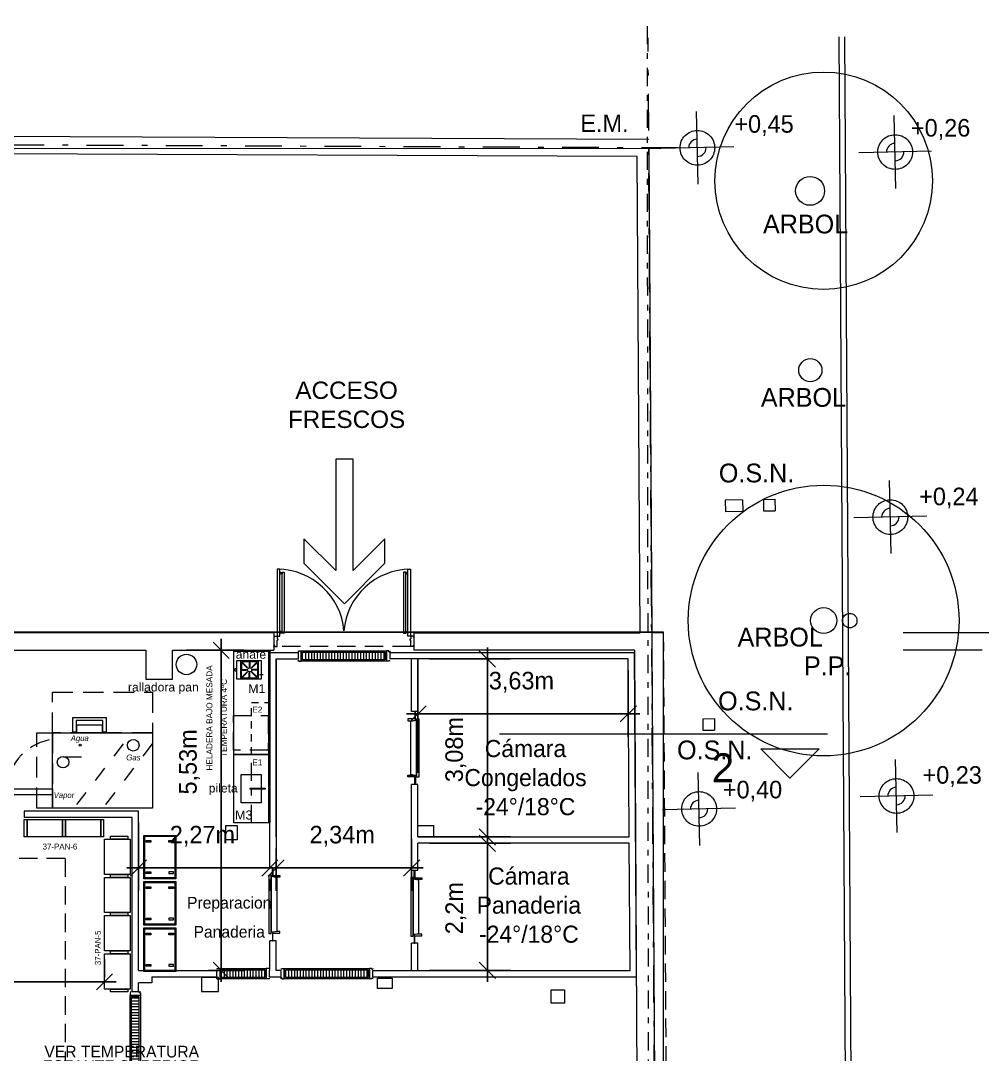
# Model space of a CAD drawing. Header units: metres. Extents: x 1411 to 1550, y 2159 to 2211.
# Drawn here: x 1521.87 to 1538.49, y 2190.99 to 2208.85 of the extents above; entities that cross this region are included whole.
import ezdxf

# ---------------------------------------------------------------- set-up
doc = ezdxf.new("R2010")
doc.units = ezdxf.units.M
doc.header["$LTSCALE"] = 0.635
doc.header["$PDMODE"] = 1
doc.header["$PDSIZE"] = -2
for name, pattern in [('STYLE_01', [0.833282, 0.416565, -0.416718]), ('STYLE_05', [0.295258, 0.196838, -0.098419]), ('STYLE_07', [0.833282, 0.555573, -0.27771]), ('STYLE_08', [1.52771, 1.082611, -0.445099]), ('STYLE_10', [0.749969, 0.500031, -0.249939]), ('STYLE_12', [1.999969, 0.999985, -0.500031, 0.000534058, -0.49942]), ('STYLE_18', [0.984192, 0.492096, -0.246048, 0.000534058, -0.245514])]:
    doc.linetypes.add(name, pattern=pattern)
for name, color, linetype in [('37-Plantas-05', 7, 'Continuous'), ('Cotas', 7, 'Continuous'), ('Nuevo', 162, 'Continuous'), ('Numeros Equip madera', 212, 'Continuous'), ('numerosAcero', 1, 'Continuous'), ('Superficies', 7, 'Continuous'), ('texto', 7, 'Continuous'), ('Varios', 7, 'Continuous')]:
    doc.layers.add(name, color=color, linetype=linetype)
doc.styles.add('Arial', font='ARIAL.TTF')
doc.styles.add('Futura', font='')
doc.styles.add('Futura (italic)', font='')
doc.styles.add('Geneva', font='')
doc.styles.get('Futura').set_extended_font_data('Futura')
doc.styles.get('Futura (italic)').set_extended_font_data('Futura', italic=True)
doc.styles.get('Geneva').set_extended_font_data('Geneva')
doc.dimstyles.new('Arch', dxfattribs={"dimtxt": 0.101055, "dimasz": 0.280603, "dimexe": 0.396875, "dimexo": 0.198437, "dimgap": 0.001587, "dimtad": 1, "dimzin": 11, "dimtxsty": 'Geneva', "dimblk": 'VW_SLASH', "dimcen": 0, "dimdle": 0.001587, "dimadec": 0, "dimazin": 0, "dimtfac": 0.8, "dimtix": 1, "dimtmove": 0, "dimatfit": 0, "dimldrblk": 'VW_FILLEDARROW', "dimfxl": 1, "dimfrac": 2, "dimtolj": 1, "dimtzin": 11, "dimarcsym": 0})

# ---------------------------------------------------------------- blocks, each defined once
blk = doc.blocks.new('PAN_AS')
at = {"color": 7, "linetype": 'Continuous', "lineweight": 15}
for points in [[(-0.29162, 0), (0.00838, 0), (0.00838, -0.05), (-0.29162, -0.05)], [(-0.39463, -0.05), (0.04587, -0.05), (0.04587, -0.66), (-0.39463, -0.66)], [(-0.29162, -0.66), (0.00838, -0.66), (0.00838, -0.71), (-0.29162, -0.71)]]:
    blk.add_lwpolyline(points, close=True, dxfattribs=at)
blk = doc.blocks.new('GROUP-96')
at = {"color": 7, "linetype": 'Continuous', "lineweight": 15}
for points in [[(33.54216, 36.72638), (33.54216, 37.02638), (33.59216, 37.02638), (33.59216, 36.72638)], [(33.59216, 36.72638), (33.59216, 37.02638), (34.20216, 37.02638), (34.20216, 36.72638)], [(34.20216, 36.72638), (34.20216, 37.02638), (34.25216, 37.02638), (34.25216, 36.72638)]]:
    blk.add_lwpolyline(points, close=True, dxfattribs=at)
blk = doc.blocks.new('GROUP-168')
at = {"color": 180, "linetype": 'STYLE_01', "lineweight": 15}
for p, q in [((34.59, 38.334), (33.698, 37.174)), ((35.094, 38.334), (34.202, 37.174))]:
    blk.add_line(p, q, dxfattribs=at)
at = {"color": 1, "linetype": 'Continuous', "lineweight": 15}
blk.add_line((33.552, 38.113), (33.872, 38.113), dxfattribs=at)
for points in [[(33.788, 38.667), (34.228, 38.667), (34.228, 38.527), (33.788, 38.527)], [(33.368, 38.527), (35.098, 38.527), (35.098, 37.227), (33.368, 37.227)]]:
    blk.add_lwpolyline(points, close=True, dxfattribs=at)
at = {"color": 7, "linetype": 'STYLE_07', "lineweight": 15}
blk.add_lwpolyline([(33.368, 38.527), (33.368, 37.227), (33.098, 37.227), (33.098, 38.527)], close=True, dxfattribs=at)
at = {"color": 7, "linetype": 'Continuous', "lineweight": 15}
blk.add_lwpolyline([(33.368, 37.556), (33.368, 37.456), (32.578, 37.456), (32.578, 37.556)], close=True, dxfattribs=at)
at = {"color": 1, "linetype": 'Continuous', "lineweight": 15}
for centre, radius in [((34.766, 38.312), 0.1), ((33.848, 38.312), 0.0175), ((33.552, 38.019), 0.1)]:
    blk.add_circle(centre, radius, dxfattribs=at)
at = {"color": 7, "linetype": 'STYLE_07', "lineweight": 15}
blk.add_arc((33.493, 37.506), 0.916, 101.3211, 180, dxfattribs=at)
at = {"color": 1, "attachment_point": 1, "style": 'Futura (italic)'}
for s, insert, char_height, line_spacing_factor in [('Agua', (33.685, 38.484), 0.0995, 1.123314), ('Gas', (34.644, 38.151), 0.1011, 1.123326), ('Vapor', (33.39, 37.499), 0.0995, 1.123314)]:
    blk.add_mtext(s, dxfattribs=dict(at, insert=insert, char_height=char_height, line_spacing_factor=line_spacing_factor))
blk = doc.blocks.new('GROUP-169')
at = {"color": 2, "linetype": 'STYLE_07', "lineweight": 15}
blk.add_lwpolyline([(35.09806, 39.22729), (35.09806, 38.52729), (33.36806, 38.52729), (33.36806, 39.22729)], close=True, dxfattribs=at)
at = {"color": 160, "linetype": 'Continuous', "lineweight": 15}
blk.add_lwpolyline([(34.24129, 38.53935), (34.24129, 38.73935), (33.77744, 38.73935), (33.77744, 38.53935), (33.72053, 38.53935), (33.72053, 38.78935), (33.77744, 38.78935), (34.24129, 38.78935), (34.2982, 38.78935), (34.2982, 38.73935), (34.2982, 38.53935)], close=True, dxfattribs=at)
at = {"color": 7}
blk.add_blockref('GROUP-168', (0, 0), dxfattribs=at)
blk = doc.blocks.new('GROUP-481')
at = {"color": 160, "linetype": 'Continuous', "lineweight": 15}
for p, q in [((36.63515, 39.71154), (36.73455, 39.61214)), ((36.63515, 39.71154), (36.63515, 39.58364)), ((36.77015, 39.71864), (36.64225, 39.71864)), ((36.64225, 39.71864), (36.74165, 39.61924)), ((36.77015, 39.71864), (36.77015, 39.63104)), ((36.90805, 39.71864), (36.78015, 39.71864)), ((36.78015, 39.71864), (36.78015, 39.63104)), ((36.90805, 39.71864), (36.80865, 39.61924)), ((36.91515, 39.71154), (36.81575, 39.61214)), ((36.91515, 39.58364), (36.91515, 39.71154)), ((36.63515, 39.58364), (36.72275, 39.58364)), ((36.63515, 39.57364), (36.72275, 39.57364)), ((36.63515, 39.44574), (36.63515, 39.57364)), ((36.63515, 39.44574), (36.73455, 39.54514)), ((36.64225, 39.43864), (36.74165, 39.53804)), ((36.72275, 39.57364), (36.72275, 39.58364)), ((36.73455, 39.61214), (36.74165, 39.61924)), ((36.74165, 39.53804), (36.73455, 39.54514)), ((36.78015, 39.63104), (36.77015, 39.63104)), ((36.77015, 39.43864), (36.77015, 39.52624)), ((36.78015, 39.52624), (36.77015, 39.52624)), ((36.78015, 39.43864), (36.78015, 39.52624)), ((36.81575, 39.61214), (36.80865, 39.61924)), ((36.80865, 39.53804), (36.81575, 39.54514)), ((36.90805, 39.43864), (36.80865, 39.53804)), ((36.91515, 39.44574), (36.81575, 39.54514)), ((36.91515, 39.58364), (36.82755, 39.58364)), ((36.82755, 39.57364), (36.82755, 39.58364)), ((36.91515, 39.57364), (36.82755, 39.57364)), ((36.91515, 39.44574), (36.91515, 39.57364)), ((36.64225, 39.43864), (36.77015, 39.43864)), ((36.78015, 39.43864), (36.90805, 39.43864))]:
    blk.add_line(p, q, dxfattribs=at)
at = {"color": 160, "linetype": 'STYLE_08', "lineweight": 15}
blk.add_line((36.94565, 39.50114), (37.00965, 39.50114), dxfattribs=at)
at = {"color": 160, "linetype": 'Continuous', "lineweight": 15}
for points in [[(36.55265, 39.74114), (36.97765, 39.74114), (36.97765, 39.41614), (36.55265, 39.41614)], [(36.62515, 39.72864), (36.92515, 39.72864), (36.92515, 39.42864), (36.62515, 39.42864)], [(36.52765, 39.60364), (36.54765, 39.60364), (36.54765, 39.55364), (36.52765, 39.55364)]]:
    blk.add_lwpolyline(points, close=True, dxfattribs=at)
blk.add_circle((36.77515, 39.57864), 0.03613, dxfattribs=at)
blk = doc.blocks.new('GROUP-487')
at = {"color": 7, "linetype": 'Continuous', "lineweight": 15}
for points in [[(34.94864, 36.79864), (35.49864, 36.79864), (35.49864, 36.04864), (34.94864, 36.04864)], [(34.96364, 36.78364), (35.48364, 36.78364), (35.48364, 36.06364), (34.96364, 36.06364)], [(34.98864, 36.70864), (35.06864, 36.70864), (35.06864, 36.67864), (34.98864, 36.67864)], [(35.45864, 36.67864), (35.37864, 36.67864), (35.37864, 36.70864), (35.45864, 36.70864)], [(34.98864, 36.16864), (35.06864, 36.16864), (35.06864, 36.13864), (34.98864, 36.13864)], [(35.37864, 36.13864), (35.45864, 36.13864), (35.45864, 36.16864), (35.37864, 36.16864)]]:
    blk.add_lwpolyline(points, close=True, dxfattribs=at)
blk = doc.blocks.new('PI3')
at = {"color": 144, "linetype": 'Continuous', "lineweight": 15}
for p, q in [((0, 0.09), (0.055, 0.09)), ((0, 0.09), (0, 0.07499)), ((0.055, 0.09), (0.055, -0.09)), ((0.855, 0.09), (0.855, -0.09)), ((0.91, 0.09), (0.855, 0.09)), ((0.91, 0.09), (0.91, 0.07499)), ((0, -0.09), (0, -0.07499)), ((0, -0.09), (0.055, -0.09)), ((0.91, -0.09), (0.855, -0.09)), ((0.91, -0.09), (0.91, -0.07499))]:
    blk.add_line(p, q, dxfattribs=at)
at = {"color": 7, "linetype": 'Continuous', "lineweight": 15}
for p, q in [((0.13, -0.065), (0.13, 0.065)), ((0.18, -0.065), (0.18, 0.065)), ((0.23, -0.065), (0.23, 0.065)), ((0.28, -0.065), (0.28, 0.065)), ((0.33, -0.065), (0.33, 0.065)), ((0.38, -0.065), (0.38, 0.065)), ((0.43, -0.065), (0.43, 0.065)), ((0.48, -0.065), (0.48, 0.065)), ((0.53, -0.065), (0.53, 0.065)), ((0.58, -0.065), (0.58, 0.065)), ((0.63, -0.065), (0.63, 0.065)), ((0.68, -0.065), (0.68, 0.065)), ((0.73, -0.065), (0.73, 0.065)), ((0.78, -0.065), (0.78, 0.065)), ((0.83, -0.065), (0.83, 0.065))]:
    blk.add_line(p, q, dxfattribs=at)
for points in [[(0.055, 0.09), (0.855, 0.09), (0.855, -0.09), (0.055, -0.09)], [(0.08, 0.065), (0.83, 0.065), (0.83, -0.065), (0.08, -0.065)]]:
    blk.add_lwpolyline(points, close=True, dxfattribs=at)
blk = doc.blocks.new('PI1')
at = {"color": 144, "linetype": 'Continuous', "lineweight": 15}
for p, q in [((0, 0.09), (0, 0.07499)), ((0.015, 0.07499), (0, 0.07499)), ((0.015, 0.07499), (0.015, 0.09)), ((0.015, 0.09), (0.055, 0.09)), ((0.055, 0.09), (0.055, -0.09)), ((1.529, 0.09), (1.529, -0.09)), ((1.569, 0.09), (1.529, 0.09)), ((1.569, 0.07499), (1.569, 0.09)), ((1.569, 0.07499), (1.584, 0.07499)), ((1.584, 0.09), (1.584, 0.07499)), ((0.015, -0.07499), (0, -0.07499)), ((0, -0.09), (0, -0.07499)), ((0.015, -0.07499), (0.015, -0.09)), ((0.015, -0.09), (0.055, -0.09)), ((1.569, -0.09), (1.529, -0.09)), ((1.569, -0.07499), (1.584, -0.07499)), ((1.569, -0.07499), (1.569, -0.09)), ((1.584, -0.09), (1.584, -0.07499))]:
    blk.add_line(p, q, dxfattribs=at)
at = {"color": 7, "linetype": 'Continuous', "lineweight": 15}
for p, q in [((0.13, 0.065), (0.13, -0.065)), ((0.18, 0.065), (0.18, -0.065)), ((0.23, 0.065), (0.23, -0.065)), ((0.28, 0.065), (0.28, -0.065)), ((0.33, 0.065), (0.33, -0.065)), ((0.38, 0.065), (0.38, -0.065)), ((0.43, 0.065), (0.43, -0.065)), ((0.48, 0.065), (0.48, -0.065)), ((0.53, 0.065), (0.53, -0.065)), ((0.58, 0.065), (0.58, -0.065)), ((0.63, 0.065), (0.63, -0.065)), ((0.68, 0.065), (0.68, -0.065)), ((0.73, 0.065), (0.73, -0.065)), ((0.78, 0.065), (0.78, -0.065)), ((0.83, 0.065), (0.83, -0.065)), ((0.88, 0.065), (0.88, -0.065)), ((0.93, 0.065), (0.93, -0.065)), ((0.98, 0.065), (0.98, -0.065)), ((1.03, 0.065), (1.03, -0.065)), ((1.08, 0.065), (1.08, -0.065)), ((1.13, 0.065), (1.13, -0.065)), ((1.18, 0.065), (1.18, -0.065)), ((1.23, 0.065), (1.23, -0.065)), ((1.28, 0.065), (1.28, -0.065)), ((1.33, 0.065), (1.33, -0.065)), ((1.38, 0.065), (1.38, -0.065)), ((1.43, 0.065), (1.43, -0.065)), ((1.48, 0.065), (1.48, -0.065))]:
    blk.add_line(p, q, dxfattribs=at)
for points in [[(0.055, 0.09), (1.529, 0.09), (1.529, -0.09), (0.055, -0.09)], [(0.08, 0.065), (1.504, 0.065), (1.504, -0.065), (0.08, -0.065)]]:
    blk.add_lwpolyline(points, close=True, dxfattribs=at)
blk = doc.blocks.new('P_I_E_1_00C')
at = {"color": 92, "linetype": 'Continuous', "lineweight": 15}
for points in [[(0.16, -0.12), (0.16, -0.07), (0.15, 0.01), (0, 0.01), (0, 0), (0.13, 0), (0.13, 0), (0.13, -0.12)], [(1.135, 0.07), (0.125, 0.07), (0.125, 0.03), (1.135, 0.03)], [(0.15, 0.03), (0.1687, -0.07), (1.0913, -0.07), (1.11, 0.03)], [(1.1, -0.12), (1.1, -0.07), (1.11, 0.01), (1.26, 0.01), (1.26, 0), (1.13, 0), (1.13, 0), (1.13, -0.12)]]:
    blk.add_lwpolyline(points, close=True, dxfattribs=at)
blk = doc.blocks.new('PCEB')
at = {"color": 144, "linetype": 'Continuous', "lineweight": 15}
for p, q in [((0, 0.09), (0, 0.07499)), ((0.015, 0.07499), (0, 0.07499)), ((0.015, 0.07499), (0.015, 0.09)), ((0.015, 0.09), (0.055, 0.09)), ((0.055, 0.09), (0.055, 0.043)), ((0.07, 0.043), (0.055, 0.043)), ((0.07, 0.018), (0.055, 0.018)), ((0.055, -0.09), (0.055, 0.018)), ((0.07, 0.043), (0.07, 0.018)), ((2.35, 0.043), (2.35, 0.018)), ((2.35, 0.043), (2.365, 0.043)), ((2.35, 0.018), (2.365, 0.018)), ((2.365, 0.09), (2.365, 0.043)), ((2.405, 0.09), (2.365, 0.09)), ((2.365, -0.09), (2.365, 0.018)), ((2.405, 0.07499), (2.405, 0.09)), ((2.405, 0.07499), (2.42, 0.07499)), ((2.42, 0.09), (2.42, 0.07499)), ((0.015, -0.07499), (0, -0.07499)), ((0, -0.09), (0, -0.07499)), ((0.015, -0.09), (0.015, -0.07499)), ((0.015, -0.09), (0.055, -0.09)), ((2.405, -0.09), (2.365, -0.09)), ((2.405, -0.09), (2.405, -0.07499)), ((2.405, -0.07499), (2.42, -0.07499)), ((2.42, -0.09), (2.42, -0.07499))]:
    blk.add_line(p, q, dxfattribs=at)
at = {"color": 2, "linetype": 'STYLE_10', "lineweight": 15}
blk.add_line((2.365, -0.09), (0.055, -0.09), dxfattribs=at)
at = {"color": 151, "linetype": 'Continuous', "lineweight": 15}
for points in [[(0.103, 1.245), (0.058, 1.245), (0.058, 0.09), (0.103, 0.09)], [(0.103, 1.1925), (0.113, 1.1925), (0.113, 1.1625), (0.103, 1.1625)], [(0.113, 1.189), (0.142, 1.189), (0.142, 1.166), (0.113, 1.166)], [(0.142, 1.1925), (0.1795, 1.1925), (0.1795, 0.1425), (0.142, 0.1425)], [(2.278, 1.1925), (2.2405, 1.1925), (2.2405, 0.1425), (2.278, 0.1425)], [(2.307, 1.189), (2.278, 1.189), (2.278, 1.166), (2.307, 1.166)], [(2.317, 1.1925), (2.307, 1.1925), (2.307, 1.1625), (2.317, 1.1625)], [(2.317, 1.245), (2.362, 1.245), (2.362, 0.09), (2.317, 0.09)], [(0.103, 0.1425), (0.113, 0.1425), (0.113, 0.1725), (0.103, 0.1725)], [(0.113, 0.146), (0.142, 0.146), (0.142, 0.169), (0.113, 0.169)], [(2.307, 0.146), (2.278, 0.146), (2.278, 0.169), (2.307, 0.169)], [(2.317, 0.1425), (2.307, 0.1425), (2.307, 0.1725), (2.317, 0.1725)]]:
    blk.add_lwpolyline(points, close=True, dxfattribs=at)
for centre, radius, start, end in [((0.058, 0.09), 1.15502, 4.474036, 90), ((2.362, 0.09), 1.155, 90, 175.521408)]:
    blk.add_arc(centre, radius, start, end, dxfattribs=at)
blk = doc.blocks.new('Group-63')
at = {"color": 7, "linetype": 'Continuous', "lineweight": 15}
for points in [[(20.7063, 29.041135), (21.30908, 29.041135), (21.30908, 27.241135), (20.7063, 27.241135)], [(20.7063, 29.023085), (20.7063, 29.041135), (21.30908, 29.041135), (21.30908, 29.023085)], [(21.30908, 29.041135), (21.3263, 29.041135), (21.3263, 27.241135), (21.30908, 27.241135)]]:
    blk.add_lwpolyline(points, close=True, dxfattribs=at)
blk = doc.blocks.new('Group-65')
at = {"color": 7, "linetype": 'Continuous', "lineweight": 15}
for points in [[(20.7063, 27.241135), (21.30908, 27.241135), (21.30908, 26.060815), (20.7063, 26.060815)], [(21.30908, 27.241135), (21.3263, 27.241135), (21.3263, 26.060815), (21.30908, 26.060815)]]:
    blk.add_lwpolyline(points, close=True, dxfattribs=at)
at = {"color": 2, "linetype": 'Continuous', "lineweight": 15}
for points in [[(20.83392, 26.896875), (21.17837, 26.896875), (21.17837, 26.405075), (20.83392, 26.405075)], [(20.99047, 26.660815), (21.24725, 26.660815), (21.24725, 26.641135), (20.99047, 26.641135)]]:
    blk.add_lwpolyline(points, close=True, dxfattribs=at)
blk = doc.blocks.new('V-PL-FLD1-AR')
at = {"color": 7, "linetype": 'Continuous', "lineweight": 15}
blk.add_polyline3d([(0.15, 1.92573, 0), (0.7, 1.37573, 0), (0.7, 1.8, 0), (0, 2.5, 0), (-0.7, 1.8, 0), (-0.7, 1.37573, 0), (-0.15, 1.92573, 0), (-0.15, 0, 0), (0.15, 0, 0), (0.15, 1.92573, 0)], dxfattribs=at)
blk = doc.blocks.new('*D270')
at = {"color": 0, "linetype": 'Continuous', "lineweight": -2}
for p, q in [((1519.297, 2191.59), (1519.297, 2192.638)), ((1523.32, 2192.314), (1523.32, 2192.638)), ((1519.297, 2192.241), (1519.098, 2192.241)), ((1523.32, 2192.241), (1519.297, 2192.241)), ((1523.519, 2192.241), (1523.32, 2192.241))]:
    blk.add_line(p, q, dxfattribs=at)
at = {"color": 0, "linetype": 'Continuous', "lineweight": 20}
for p, q in [((1519.437, 2192.381), (1519.156, 2192.101)), ((1523.18, 2192.101), (1523.461, 2192.381))]:
    blk.add_line(p, q, dxfattribs=at)
at = {"layer": 'Defpoints', "color": 0, "lineweight": 0}
for p in [(1523.32, 2192.241), (1523.32, 2192.116), (1519.297, 2191.391)]:
    blk.add_point(p, dxfattribs=at)
at = {"color": 0, "insert": (1520.815, 2192.899), "char_height": 0.2526, "attachment_point": 1, "line_spacing_factor": 0.96736, "style": 'Geneva'}
blk.add_mtext('4,02m', dxfattribs=at)
blk = doc.blocks.new('VW_FILLEDARROW')
at = {"color": 0, "lineweight": -2}
blk.add_solid([(0, 0), (-1.414, -0.379), (-1.414, 0.379)], dxfattribs=at)
blk = doc.blocks.new('VW_SLASH')
at = {"color": 0, "linetype": 'ByBlock', "lineweight": -2}
blk.add_line((0, 0), (-1, 0), dxfattribs=at)
at = {"color": 0, "linetype": 'ByBlock', "lineweight": 20}
blk.add_line((-0.5, -0.5), (0.5, 0.5), dxfattribs=at)
blk = doc.blocks.new('*D278')
at = {"color": 0, "linetype": 'Continuous', "lineweight": -2}
for p, q in [((1523.906, 2194.992), (1523.906, 2193.812)), ((1523.708, 2194.209), (1523.906, 2194.209)), ((1523.906, 2194.209), (1526.176, 2194.209)), ((1526.176, 2194.209), (1526.375, 2194.209)), ((1526.176, 2194.011), (1526.176, 2193.812))]:
    blk.add_line(p, q, dxfattribs=at)
at = {"color": 0, "linetype": 'Continuous', "lineweight": 20}
for p, q in [((1524.046, 2194.349), (1523.766, 2194.069)), ((1526.036, 2194.069), (1526.317, 2194.349))]:
    blk.add_line(p, q, dxfattribs=at)
at = {"layer": 'Defpoints', "color": 0, "lineweight": 0}
for p in [(1523.906, 2195.191), (1523.906, 2194.209), (1526.176, 2194.209)]:
    blk.add_point(p, dxfattribs=at)
at = {"color": 0, "insert": (1524.449, 2194.936), "char_height": 0.3032, "attachment_point": 1, "line_spacing_factor": 0.96736, "style": 'Geneva'}
blk.add_mtext('2,27m', dxfattribs=at)
blk = doc.blocks.new('*D279')
at = {"color": 0, "linetype": 'Continuous', "lineweight": -2}
for p, q in [((1525.337, 2198.17), (1525.337, 2197.971)), ((1524.735, 2197.971), (1525.733, 2197.971)), ((1525.337, 2197.971), (1525.337, 2192.438)), ((1525.115, 2192.438), (1525.733, 2192.438)), ((1525.337, 2192.438), (1525.337, 2192.239))]:
    blk.add_line(p, q, dxfattribs=at)
at = {"color": 0, "linetype": 'Continuous', "lineweight": 20}
for p, q in [((1525.477, 2197.831), (1525.196, 2198.111)), ((1525.196, 2192.578), (1525.477, 2192.298))]:
    blk.add_line(p, q, dxfattribs=at)
at = {"layer": 'Defpoints', "color": 0, "lineweight": 0}
for p in [(1524.537, 2197.971), (1525.337, 2197.971), (1524.917, 2192.438)]:
    blk.add_point(p, dxfattribs=at)
at = {"color": 0, "insert": (1524.61, 2195.478), "char_height": 0.3032, "attachment_point": 1, "rotation": 90, "line_spacing_factor": 0.96736, "style": 'Geneva'}
blk.add_mtext('5,53m', dxfattribs=at)
blk = doc.blocks.new('*D280')
at = {"color": 0, "linetype": 'Continuous', "lineweight": -2}
for p, q in [((1526.286, 2194.546), (1526.286, 2193.812)), ((1528.626, 2194.711), (1528.626, 2193.812)), ((1526.088, 2194.209), (1526.286, 2194.209)), ((1526.286, 2194.209), (1528.626, 2194.209)), ((1528.626, 2194.209), (1528.825, 2194.209))]:
    blk.add_line(p, q, dxfattribs=at)
at = {"color": 0, "linetype": 'Continuous', "lineweight": 20}
for p, q in [((1526.427, 2194.349), (1526.146, 2194.069)), ((1528.486, 2194.069), (1528.767, 2194.349))]:
    blk.add_line(p, q, dxfattribs=at)
at = {"layer": 'Defpoints', "color": 0, "lineweight": 0}
for p in [(1528.626, 2194.909), (1526.286, 2194.744), (1526.286, 2194.209)]:
    blk.add_point(p, dxfattribs=at)
at = {"color": 0, "insert": (1526.864, 2194.936), "char_height": 0.3032, "attachment_point": 1, "line_spacing_factor": 0.96736, "style": 'Geneva'}
blk.add_mtext('2,34m', dxfattribs=at)
blk = doc.blocks.new('*D281')
at = {"color": 0, "linetype": 'Continuous', "lineweight": -2}
for p, q in [((1532.371, 2197.623), (1532.371, 2196.474)), ((1528.736, 2195.851), (1528.736, 2197.268)), ((1528.538, 2196.871), (1528.736, 2196.871)), ((1528.736, 2196.871), (1532.371, 2196.871)), ((1532.371, 2196.871), (1532.569, 2196.871))]:
    blk.add_line(p, q, dxfattribs=at)
at = {"color": 0, "linetype": 'Continuous', "lineweight": 20}
for p, q in [((1528.877, 2197.011), (1528.596, 2196.731)), ((1532.231, 2196.731), (1532.511, 2197.011))]:
    blk.add_line(p, q, dxfattribs=at)
at = {"layer": 'Defpoints', "color": 0, "lineweight": 0}
for p in [(1532.371, 2197.821), (1528.736, 2196.871), (1528.736, 2195.653)]:
    blk.add_point(p, dxfattribs=at)
at = {"color": 0, "insert": (1529.961, 2197.598), "char_height": 0.3032, "attachment_point": 1, "line_spacing_factor": 0.96736, "style": 'Geneva'}
blk.add_mtext('3,63m', dxfattribs=at)
blk = doc.blocks.new('*D282')
at = {"color": 0, "linetype": 'Continuous', "lineweight": 20}
for p, q in [((1530.077, 2197.681), (1529.796, 2197.962)), ((1529.796, 2194.884), (1530.077, 2194.604))]:
    blk.add_line(p, q, dxfattribs=at)
at = {"color": 0, "linetype": 'Continuous', "lineweight": -2}
for p, q in [((1529.937, 2198.02), (1529.937, 2197.821)), ((1528.935, 2197.821), (1530.333, 2197.821)), ((1529.937, 2197.821), (1529.937, 2194.744)), ((1529.204, 2194.744), (1530.333, 2194.744)), ((1529.937, 2194.744), (1529.937, 2194.546))]:
    blk.add_line(p, q, dxfattribs=at)
at = {"layer": 'Defpoints', "color": 0, "lineweight": 0}
for p in [(1528.736, 2197.821), (1529.937, 2197.821), (1529.006, 2194.744)]:
    blk.add_point(p, dxfattribs=at)
at = {"color": 0, "insert": (1529.21, 2195.69), "char_height": 0.3032, "attachment_point": 1, "rotation": 90, "line_spacing_factor": 0.96736, "style": 'Geneva'}
blk.add_mtext('3,08m', dxfattribs=at)
blk = doc.blocks.new('*D283')
at = {"color": 0, "linetype": 'Continuous', "lineweight": 20}
for p, q in [((1530.077, 2194.494), (1529.796, 2194.774)), ((1529.796, 2192.578), (1530.077, 2192.298))]:
    blk.add_line(p, q, dxfattribs=at)
at = {"color": 0, "linetype": 'Continuous', "lineweight": -2}
for p, q in [((1529.937, 2194.832), (1529.937, 2194.634)), ((1528.934, 2194.634), (1530.333, 2194.634)), ((1529.937, 2194.634), (1529.937, 2192.438)), ((1528.934, 2192.438), (1530.333, 2192.438)), ((1529.937, 2192.438), (1529.937, 2192.239))]:
    blk.add_line(p, q, dxfattribs=at)
at = {"layer": 'Defpoints', "color": 0, "lineweight": 0}
for p in [(1528.736, 2194.634), (1529.937, 2194.634), (1528.736, 2192.438)]:
    blk.add_point(p, dxfattribs=at)
at = {"color": 0, "insert": (1529.21, 2193.062), "char_height": 0.3032, "attachment_point": 1, "rotation": 90, "line_spacing_factor": 0.96736, "style": 'Geneva'}
blk.add_mtext('2,2m', dxfattribs=at)

msp = doc.modelspace()

# ---------------------------------------------------------------- linework, layer by layer
at = {"layer": '37-Plantas-05', "color": 4, "linetype": 'STYLE_12', "lineweight": 15}
for p, q in [((1532.995, 2161.754), (1532.713, 2208.553)), ((1533.233, 2206.651), (1487.532, 2206.852))]:
    msp.add_line(p, q, dxfattribs=at)
at = {"layer": '37-Plantas-05', "color": 132, "linetype": 'Continuous', "lineweight": 15}
for p, q in [((1536.285, 2163.475), (1536.013, 2208.572)), ((1536.385, 2163.476), (1536.113, 2208.573))]:
    msp.add_line(p, q, dxfattribs=at)
at = {"layer": '37-Plantas-05', "color": 83, "linetype": 'Continuous', "lineweight": 15}
for p, q in [((1532.525, 2206.501), (1487.891, 2206.701)), ((1532.575, 2198.271), (1532.525, 2206.501)), ((1532.725, 2206.5), (1532.917, 2174.622)), ((1526.247, 2198.271), (1504.92, 2198.271)), ((1526.247, 2198.271), (1526.247, 2197.971)), ((1528.666, 2198.271), (1532.575, 2198.271)), ((1528.666, 2198.271), (1528.666, 2197.971)), ((1547.483, 2198.271), (1537.119, 2198.271)), ((1505.416, 2197.971), (1524.036, 2197.971)), ((1524.036, 2197.971), (1524.036, 2197.471)), ((1524.496, 2197.971), (1526.247, 2197.971)), ((1524.496, 2197.471), (1524.496, 2197.967)), ((1532.476, 2197.971), (1528.666, 2197.971)), ((1532.476, 2197.971), (1532.617, 2174.622)), ((1538.487, 2197.971), (1537.118, 2197.971)), ((1524.036, 2197.471), (1524.496, 2197.471))]:
    msp.add_line(p, q, dxfattribs=at)
at = {"layer": '37-Plantas-05', "color": 2, "linetype": 'STYLE_10', "lineweight": 15}
for q in [(1532.775, 2198.271), (1533.173, 2165.451)]:
    msp.add_line((1532.975, 2198.271), q, dxfattribs=at)
at = {"layer": '37-Plantas-05', "color": 2, "linetype": 'Continuous', "lineweight": 20}
msp.add_line((1535.815, 2196.518), (1530.145, 2196.518), dxfattribs=at)
msp.add_lwpolyline([(1535.668, 2196.265), (1535.164, 2195.761), (1534.66, 2196.265)], close=True, dxfattribs=at)
at = {"layer": '37-Plantas-05', "color": 83, "linetype": 'Continuous', "lineweight": 15}
for points in [[(1525.416, 2194.694), (1525.416, 2194.944), (1525.612, 2194.944), (1525.612, 2194.694)], [(1524.996, 2192.314), (1524.996, 2192.074), (1525.291, 2192.074), (1525.291, 2192.314)], [(1531.266, 2192.104), (1531.266, 2191.874), (1531.036, 2191.874), (1531.036, 2192.104)]]:
    msp.add_lwpolyline(points, close=True, dxfattribs=at)
at = {"layer": 'Nuevo', "color": 23, "linetype": 'Continuous', "lineweight": 15}
for p, q in [((1526.176, 2194.209), (1526.176, 2197.931)), ((1526.176, 2197.931), (1526.664, 2197.931)), ((1526.286, 2194.744), (1526.286, 2197.821)), ((1526.286, 2197.821), (1526.664, 2197.821)), ((1526.286, 2197.821), (1526.286, 2194.209)), ((1526.664, 2197.931), (1526.664, 2197.821)), ((1528.248, 2197.931), (1528.248, 2197.821)), ((1528.248, 2197.931), (1532.477, 2197.931)), ((1532.371, 2197.821), (1528.248, 2197.821)), ((1528.626, 2196.913), (1528.626, 2197.821)), ((1528.736, 2196.913), (1528.736, 2197.821)), ((1528.736, 2197.821), (1528.736, 2196.913)), ((1532.388, 2194.744), (1532.371, 2197.821)), ((1532.511, 2192.328), (1532.477, 2197.931)), ((1528.736, 2196.913), (1528.626, 2196.913)), ((1528.736, 2195.653), (1528.626, 2195.653)), ((1528.626, 2194.166), (1528.626, 2195.653)), ((1528.736, 2194.744), (1528.736, 2195.653)), ((1528.736, 2194.744), (1532.388, 2194.744)), ((1529.895, 2194.744), (1529.006, 2194.744)), ((1532.388, 2194.634), (1528.736, 2194.634)), ((1528.736, 2194.166), (1528.736, 2194.634)), ((1532.4, 2192.438), (1532.388, 2194.634)), ((1526.286, 2194.209), (1526.176, 2194.209)), ((1528.736, 2194.166), (1528.626, 2194.166)), ((1526.286, 2192.949), (1526.176, 2192.949)), ((1526.176, 2192.438), (1526.176, 2192.949)), ((1526.286, 2192.438), (1526.286, 2192.949)), ((1528.626, 2192.438), (1528.626, 2192.906)), ((1528.736, 2192.906), (1528.626, 2192.906)), ((1528.736, 2192.438), (1528.736, 2192.906)), ((1526.171, 2192.438), (1526.176, 2192.438)), ((1526.171, 2192.328), (1526.171, 2192.438)), ((1526.371, 2192.438), (1526.286, 2192.438)), ((1526.371, 2192.328), (1526.371, 2192.438)), ((1527.955, 2192.438), (1532.4, 2192.438)), ((1527.955, 2192.328), (1527.955, 2192.438)), ((1526.171, 2192.328), (1526.371, 2192.328)), ((1527.955, 2192.328), (1532.511, 2192.328))]:
    msp.add_line(p, q, dxfattribs=at)
at = {"layer": 'Nuevo', "color": 83, "linetype": 'Continuous', "lineweight": 15}
for p, q in [((1521.934, 2195.191), (1521.934, 2195.081)), ((1523.906, 2195.191), (1521.934, 2195.191)), ((1523.796, 2195.081), (1521.934, 2195.081)), ((1523.796, 2192.066), (1523.796, 2195.081)), ((1523.906, 2192.438), (1523.906, 2195.191)), ((1523.906, 2192.438), (1525.261, 2192.438)), ((1525.261, 2192.328), (1525.261, 2192.438)), ((1523.906, 2192.066), (1523.906, 2192.223)), ((1524.136, 2192.223), (1523.906, 2192.223)), ((1524.136, 2192.328), (1525.261, 2192.328)), ((1524.136, 2192.328), (1524.136, 2192.223)), ((1523.906, 2192.066), (1523.796, 2192.066))]:
    msp.add_line(p, q, dxfattribs=at)
at = {"layer": 'Nuevo', "color": 2, "linetype": 'STYLE_10', "lineweight": 15}
for q in [(1506.254, 2194.371), (1522.638, 2182.539)]:
    msp.add_line((1522.638, 2194.371), q, dxfattribs=at)
at = {"layer": 'Nuevo', "color": 190, "linetype": 'STYLE_05', "lineweight": 9}
msp.add_lwpolyline([(1525.858, 2197.069), (1526.176, 2197.069), (1526.176, 2196.169), (1525.858, 2196.169)], close=True, dxfattribs=at)
at = {"layer": 'Nuevo', "color": 2, "linetype": 'STYLE_10', "lineweight": 15}
msp.add_lwpolyline([(1525.547, 2196.844), (1526.147, 2196.844), (1526.147, 2196.244), (1525.547, 2196.244)], close=True, dxfattribs=at)
at = {"layer": 'Nuevo', "color": 190, "linetype": 'STYLE_18', "lineweight": 9}
msp.add_lwpolyline([(1525.858, 2196.169), (1526.176, 2196.169), (1526.176, 2194.989), (1525.858, 2194.989)], close=True, dxfattribs=at)
at = {"layer": 'Nuevo', "color": 83, "linetype": 'Continuous', "lineweight": 15}
for points in [[(1529.006, 2194.744), (1528.736, 2194.744), (1528.736, 2194.944), (1529.006, 2194.944)], [(1528.04, 2192.127), (1528.04, 2192.304), (1528.29, 2192.304), (1528.29, 2192.127)]]:
    msp.add_lwpolyline(points, close=True, dxfattribs=at)
at = {"layer": 'Nuevo', "color": 111, "linetype": 'Continuous', "lineweight": 15}
msp.add_circle((1524.736, 2197.725), 0.177, dxfattribs=at)
at = {"layer": 'Superficies', "color": 190, "linetype": 'Continuous', "lineweight": 9}
msp.add_lwpolyline([(1418.25, 2206.692), (1532.724, 2206.64), (1532.724, 2206.654), (1532.934, 2206.64), (1532.724, 2206.64), (1532.775, 2198.271), (1481.867, 2198.291), (1481.867, 2171.841), (1484.729, 2171.841), (1484.729, 2174.091), (1487.541, 2174.076), (1487.591, 2169.021), (1489.53, 2169.021), (1489.53, 2164.404), (1489.53, 2163.254), (1475.867, 2163.254)], dxfattribs=at)
msp.add_lwpolyline([(1487.591, 2198.291), (1532.972, 2198.291), (1532.972, 2165.533), (1487.591, 2165.533)], close=True, dxfattribs=at)
at = {"layer": 'Varios', "color": 7, "linetype": 'STYLE_18', "lineweight": 9}
msp.add_line((1532.727, 2184.534), (1532.7, 2208.851), dxfattribs=at)
at = {"layer": 'Varios', "color": 7, "linetype": 'Continuous', "lineweight": 5}
for p, q in [((1533.578, 2206.024), (1533.55, 2207.284)), ((1536.995, 2205.952), (1536.967, 2207.211)), ((1534.193, 2206.668), (1532.934, 2206.64)), ((1537.611, 2206.595), (1536.351, 2206.567)), ((1536.912, 2199.643), (1536.884, 2200.902)), ((1534.345, 2200.57), (1534.045, 2200.563)), ((1534.045, 2200.563), (1534.049, 2200.363)), ((1534.345, 2200.57), (1534.349, 2200.37)), ((1534.705, 2200.578), (1534.905, 2200.582)), ((1534.705, 2200.578), (1534.709, 2200.378)), ((1534.905, 2200.582), (1534.909, 2200.382)), ((1534.349, 2200.37), (1534.049, 2200.363)), ((1534.709, 2200.378), (1534.909, 2200.382)), ((1537.527, 2200.286), (1536.268, 2200.258)), ((1533.658, 2196.787), (1533.858, 2196.791)), ((1533.658, 2196.787), (1533.661, 2196.587)), ((1533.858, 2196.791), (1533.861, 2196.591)), ((1533.661, 2196.587), (1533.861, 2196.591)), ((1537.018, 2194.822), (1536.99, 2196.081)), ((1533.607, 2194.598), (1533.58, 2195.857)), ((1537.634, 2195.466), (1536.375, 2195.438)), ((1534.223, 2195.242), (1532.964, 2195.214))]:
    msp.add_line(p, q, dxfattribs=at)
at = {"layer": 'Varios', "color": 83, "linetype": 'Continuous', "lineweight": 15}
msp.add_line((1532.723, 2206.8), (1487.893, 2207.001), dxfattribs=at)
at = {"layer": 'Varios', "color": 7, "linetype": 'Continuous', "lineweight": 5, "flags": 128}
for points in [[(1533.264, 2206.654, -0.414214), (1533.564, 2206.954, -0.414214), (1533.864, 2206.654, -0.414214), (1533.564, 2206.354, -0.414214)], [(1536.681, 2206.581, -0.414214), (1536.981, 2206.881, -0.414214), (1537.281, 2206.581, -0.414214), (1536.981, 2206.281, -0.414214)], [(1535.262, 2205.91, -0.414214), (1535.512, 2206.16, -0.414214), (1535.762, 2205.91, -0.414214), (1535.512, 2205.66, -0.414214)], [(1535.316, 2202.81, -0.414214), (1535.516, 2203.01, -0.414214), (1535.716, 2202.81, -0.414214), (1535.516, 2202.61, -0.414214)], [(1536.598, 2200.272, -0.414214), (1536.898, 2200.572, -0.414214), (1537.198, 2200.272, -0.414214), (1536.898, 2199.972, -0.414214)], [(1535.521, 2198.484, -0.414214), (1535.746, 2198.709, -0.414214), (1535.971, 2198.484, -0.414214), (1535.746, 2198.259, -0.414214)], [(1536.071, 2198.483, -0.414214), (1536.196, 2198.608, -0.414214), (1536.321, 2198.483, -0.414214), (1536.196, 2198.358, -0.414214)], [(1536.704, 2195.452, -0.414214), (1537.004, 2195.752, -0.414214), (1537.304, 2195.452, -0.414214), (1537.004, 2195.152, -0.414214)], [(1533.294, 2195.228, -0.414214), (1533.594, 2195.528, -0.414214), (1533.894, 2195.228, -0.414214), (1533.594, 2194.928, -0.414214)]]:
    msp.add_lwpolyline(points, format="xyb", close=True, dxfattribs=at)
at = {"layer": 'Varios', "color": 7, "linetype": 'Continuous', "lineweight": 9}
for centre, radius in [((1535.746, 2206.084), 1.879), ((1535.746, 2198.484), 2.339)]:
    msp.add_circle(centre, radius, dxfattribs=at)
at = {"layer": 'Varios', "color": 7, "linetype": 'Continuous', "lineweight": 5}
for centre, start, end in [((1533.564, 2206.654), 91.2765, 181.2765), ((1536.981, 2206.581), 91.2385, 181.2767), ((1533.564, 2206.654), 271.2376, 1.2376), ((1536.981, 2206.581), 271.2757, 1.2375), ((1536.898, 2200.272), 91.2757, 181.2757), ((1536.898, 2200.272), 271.2757, 1.2757), ((1537.004, 2195.452), 91.2376, 181.2758), ((1537.004, 2195.452), 271.2757, 1.2757), ((1533.594, 2195.228), 91.2757, 181.2375), ((1533.594, 2195.228), 271.2376, 1.2758)]:
    msp.add_arc(centre, 0.15, start, end, dxfattribs=at)

# ---------------------------------------------------------------- block references
at = {"layer": '37-Plantas-05', "color": 161, "rotation": 180}
msp.add_blockref('V-PL-FLD1-AR', (1527.466, 2201.274), dxfattribs=at)
at = {"layer": '37-Plantas-05', "color": 7}
msp.add_blockref('PI1', (1526.664, 2197.871), dxfattribs=at)
at = {"layer": 'Nuevo', "color": 151}
for name, p in [('PCEB', (1526.247, 2198.125)), ('PI3', (1525.261, 2192.383))]:
    msp.add_blockref(name, p, dxfattribs=at)
at = {"layer": 'Nuevo', "color": 7}
for name, p in [('Group-63', (1504.848, 2168.928)), ('Group-65', (1504.848, 2168.928)), ('PI1', (1526.371, 2192.383))]:
    msp.add_blockref(name, p, dxfattribs=at)
at = {"layer": 'Nuevo', "color": 111}
for name, p in [('GROUP-481', (1489.052, 2158.053)), ('GROUP-169', (1489.052, 2158.017)), ('GROUP-96', (1488.392, 2158.017)), ('GROUP-96', (1489.052, 2158.017)), ('PAN_AS', (1523.715, 2194.756)), ('GROUP-487', (1489.052, 2157.973)), ('PAN_AS', (1523.715, 2194.096)), ('GROUP-487', (1489.052, 2157.173)), ('PAN_AS', (1523.715, 2193.436)), ('GROUP-487', (1489.052, 2156.373)), ('PAN_AS', (1523.715, 2192.776))]:
    msp.add_blockref(name, p, dxfattribs=at)
at = {"layer": 'Nuevo', "color": 7, "xscale": -1, "rotation": 270}
msp.add_blockref('P_I_E_1_00C', (1528.681, 2195.653), dxfattribs=at)
at = {"layer": 'Nuevo', "color": 7, "rotation": 90}
for name, p in [('P_I_E_1_00C', (1526.231, 2192.949)), ('P_I_E_1_00C', (1528.681, 2192.906)), ('PI1', (1523.851, 2190.482))]:
    msp.add_blockref(name, p, dxfattribs=at)

# ---------------------------------------------------------------- texts
at = {"layer": '37-Plantas-05', "color": 2, "insert": (1527.503, 2202.211), "char_height": 0.3001, "width": 3.825, "attachment_point": 5, "line_spacing_factor": 1.003631, "style": 'Arial'}
msp.add_mtext('ACCESO \\PFRESCOS', dxfattribs=at)
at = {"layer": '37-Plantas-05', "color": 2, "style": 'Arial'}
for s, insert, char_height, attachment_point, line_spacing_factor in [('anafe', (1525.85, 2197.899), 0.1501, 5, 1.003655), ('ralladora pan', (1524.337, 2197.311), 0.15005, 5, 1.003655), ('2', (1534.005, 2196.19), 0.5, 2, 0.96736), ('pileta', (1525.371, 2195.565), 0.1501, 5, 1.003655)]:
    msp.add_mtext(s, dxfattribs=dict(at, insert=insert, char_height=char_height, attachment_point=attachment_point, line_spacing_factor=line_spacing_factor))
at = {"layer": '37-Plantas-05', "color": 2, "insert": (1525.259, 2196.801), "char_height": 0.10185, "width": 2.05692, "attachment_point": 5, "rotation": 90, "line_spacing_factor": 1.478665, "style": 'Arial'}
msp.add_mtext('HELADERA BAJO MESADA\\PTEMPERATURA 4ºC', dxfattribs=at)
at = {"layer": 'Numeros Equip madera', "color": 255, "insert": (1522.251, 2194.629), "char_height": 0.102, "attachment_point": 1, "line_spacing_factor": 0.96736, "style": 'Futura'}
msp.add_mtext('37-PAN-6', dxfattribs=at)
at = {"layer": 'Numeros Equip madera', "color": 255, "insert": (1523.154, 2192.528), "char_height": 0.102, "width": 0.90296, "attachment_point": 1, "rotation": 90, "line_spacing_factor": 0.96736, "style": 'Futura'}
msp.add_mtext('37-PAN-5', dxfattribs=at)
at = {"layer": 'numerosAcero', "color": 190, "attachment_point": 1, "line_spacing_factor": 0.96736, "style": 'Arial'}
for s, insert, char_height in [('M1', (1525.805, 2197.384), 0.1516), ('E2', (1525.875, 2196.996), 0.1009), ('E1', (1525.875, 2196.085), 0.1011), ('M3', (1525.575, 2195.201), 0.1553)]:
    msp.add_mtext(s, dxfattribs=dict(at, insert=insert, char_height=char_height))
at = {"layer": 'texto', "color": 2, "attachment_point": 5, "style": 'Futura'}
for s, insert, char_height, line_spacing_factor in [('Cámara\\PCongelados\\P-24°/18°C', (1530.594, 2195.768), 0.2958, 1.018184), ('Cámara\\PPanaderia\\P-24°/18°C', (1530.653, 2193.564), 0.2958, 1.018184), ('Preparacion\\PPanaderia', (1525.475, 2193.355), 0.20211, 1.490296), ('VER TEMPERATURA\\PESTANTE SUPERIOR\\P4ºC', (1523.618, 2190.782), 0.20211, 0.745148)]:
    msp.add_mtext(s, dxfattribs=dict(at, insert=insert, char_height=char_height, line_spacing_factor=line_spacing_factor))
at = {"layer": 'Varios', "color": 190, "insert": (1531.542, 2207.229), "char_height": 0.3032, "attachment_point": 1, "line_spacing_factor": 0.96736, "style": 'Futura'}
msp.add_mtext('E.M.', dxfattribs=at)
at = {"layer": 'Varios', "color": 7, "attachment_point": 1, "line_spacing_factor": 0.96736}
for s, insert, char_height, style in [('+0,45', (1534.203, 2207.218), 0.3031, 'Futura'), ('+0,26', (1537.254, 2207.151), 0.3031, 'Futura'), ('ARBOL', (1534.698, 2205.499), 0.3246, 'Futura'), ('ARBOL', (1534.661, 2202.503), 0.3246, 'Futura'), ('O.S.N.', (1533.935, 2201.196), 0.3246, 'Geneva'), ('+0,24', (1537.396, 2200.781), 0.3031, 'Futura'), ('ARBOL', (1534.259, 2198.36), 0.3247, 'Futura'), ('P.P.', (1535.406, 2197.864), 0.3247, 'Futura'), ('O.S.N.', (1533.922, 2197.257), 0.3246, 'Geneva'), ('O.S.N.', (1533.213, 2196.41), 0.3247, 'Futura'), ('+0,23', (1537.454, 2195.968), 0.3031, 'Futura'), ('+0,40', (1534.004, 2195.714), 0.3031, 'Futura')]:
    msp.add_mtext(s, dxfattribs=dict(at, insert=insert, char_height=char_height, style=style))

# ---------------------------------------------------------------- dimensions: what is measured, and where the dimension line sits
at = {"layer": 'Cotas', "color": 190, "linetype": 'Continuous', "lineweight": 9}
dim = msp.add_linear_dim(base=(1525.337, 2197.971), p1=(1524.917, 2192.438), p2=(1524.537, 2197.971), angle=90, dimstyle='Arch', override={"dimtxt": 0.303166, "dimgap": 0.3175, "dimpost": '<>m', "dimtxsty": 'Arial', "dimtmove": 2}, dxfattribs=at)
dim.commit()
dim.dimension.update_dxf_attribs({"geometry": '*D279', "text_midpoint": (1525.654, 2196.071), "dimtype": 160})
for base, p1, p2, picture, middle in [((1529.937, 2197.821), (1529.006, 2194.744), (1528.736, 2197.821), '*D282', (1529.937, 2196.283)), ((1529.937, 2194.634), (1528.736, 2192.438), (1528.736, 2194.634), '*D283', (1529.937, 2193.536))]:
    dim = msp.add_linear_dim(base=base, p1=p1, p2=p2, angle=90, dimstyle='Arch', override={"dimtxt": 0.303166, "dimgap": 0.3175, "dimpost": '<>m', "dimtxsty": 'Arial', "dimtmove": 2}, dxfattribs=at)
    dim.commit()
    dim.dimension.update_dxf_attribs({"geometry": picture, "text_midpoint": middle})
for base, p1, p2, override, picture, middle in [((1528.7365, 2196.8711), (1532.371, 2197.8212), (1528.7365, 2195.6526), {"dimtxt": 0.303166, "dimgap": 0.3175, "dimpost": '<>m', "dimtxsty": 'Arial', "dimtmove": 2}, '*D281', (1530.5537, 2196.8711)), ((1523.906, 2194.209), (1526.176, 2194.209), (1523.906, 2195.191), {"dimtxt": 0.303166, "dimgap": 0.3175, "dimpost": '<>m', "dimtxsty": 'Arial', "dimtmove": 2}, '*D278', (1525.041, 2194.209)), ((1526.286, 2194.209), (1528.626, 2194.909), (1526.286, 2194.744), {"dimtxt": 0.303166, "dimgap": 0.3175, "dimpost": '<>m', "dimtxsty": 'Arial', "dimtmove": 2}, '*D280', (1527.456, 2194.209)), ((1523.32, 2192.241), (1519.297, 2191.391), (1523.32, 2192.116), {"dimtxt": 0.252642, "dimgap": 0.3175, "dimpost": '<>m', "dimtxsty": 'Arial', "dimtmove": 2}, '*D270', (1521.308, 2192.241))]:
    dim = msp.add_linear_dim(base=base, p1=p1, p2=p2, dimstyle='Arch', override=override, dxfattribs=at)
    dim.commit()
    dim.dimension.update_dxf_attribs({"geometry": picture, "text_midpoint": middle})

doc.saveas('drawing.dxf')
